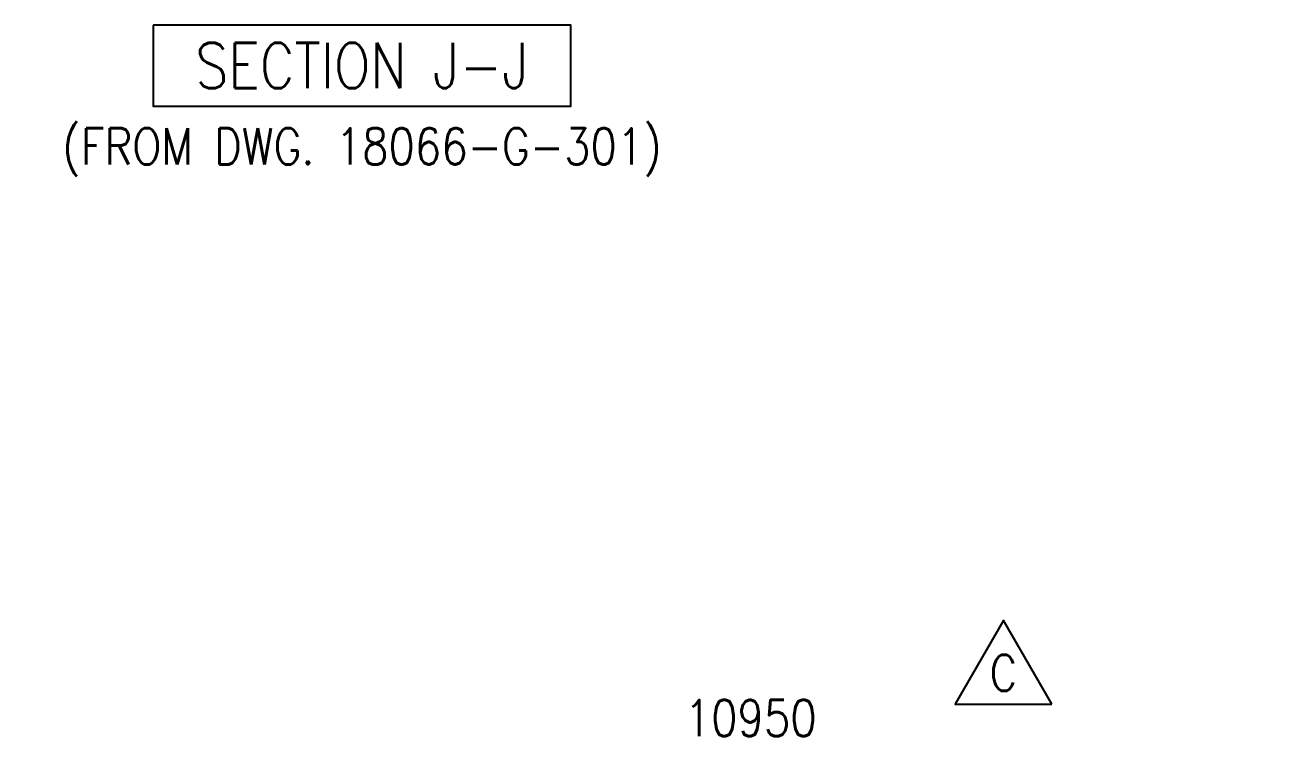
# Model space of a CAD drawing. Extents: x 0 to 68580, y 0 to 45720.
# Drawn here: x 37735 to 46043, y 16572 to 21309 of the extents above; entities that cross this region are included whole.
import ezdxf
from ezdxf.enums import TextEntityAlignment as Align

# ---------------------------------------------------------------- set-up
doc = ezdxf.new("R2010")
doc.units = 0
doc.header["$LTSCALE"] = 40
doc.layers.get('DEFPOINTS').update_dxf_attribs({"linetype": 'CONTINUOUS'})
for name, color, linetype in [('EMS_DIM', 3, 'CONTINUOUS'), ('EMS_REV', 7, 'CONTINUOUS'), ('EMS_TXT', 2, 'CONTINUOUS')]:
    doc.layers.add(name, color=color, linetype=linetype)
doc.styles.add('EMS', font='Romans.shx', dxfattribs={"width": 0.85, "height": 240})
doc.dimstyles.get("Standard").update_dxf_attribs({"dimtxt": 0.125, "dimasz": 0.25, "dimexe": 0.18, "dimexo": 0.0625, "dimgap": 0.09, "dimtad": 0, "dimtih": 1, "dimtoh": 1, "dimzin": 12, "dimcen": 0.09, "dimclrd": 160, "dimclre": 160, "dimclrt": 200, "dimazin": 3, "dimtfac": 1, "dimtofl": 0, "dimtmove": 0, "dimatfit": 3})

# ---------------------------------------------------------------- blocks, each defined once
blk = doc.blocks.new('*U295')
at = {"layer": 'EMS_DIM', "color": 0, "style": 'EMS', "width": 0.85}
blk.add_text('10950', height=240, dxfattribs=at).set_placement((42102.2, 16603.1))
blk = doc.blocks.new('*D90')
at = {"layer": 'DEFPOINTS', "color": 0}
for p in [(37127.4, 16490.6), (37127.4, 15677.6), (48077.6, 15583)]:
    blk.add_point(p, dxfattribs=at)
at = {"layer": 'EMS_DIM', "color": 0}
for p, q in [((37127.4, 15865.1), (37127.4, 16603.1)), ((48077.6, 15770.5), (48077.6, 16603.1)), ((47837.6, 16490.6), (37367.4, 16490.6))]:
    blk.add_line(p, q, dxfattribs=at)
for points in [[(37367.4, 16530.6), (37367.4, 16450.6), (37127.4, 16490.6)], [(47837.6, 16530.6), (47837.6, 16450.6), (48077.6, 16490.6)]]:
    blk.add_solid(points, dxfattribs=at)
at = {"layer": 'EMS_REV'}
blk.add_blockref('*U295', (0, 0), dxfattribs=at)
blk = doc.blocks.new('EMS_REVSYMM')
at = {"layer": 'EMS_REV', "color": 2}
blk.add_lwpolyline([(5.33, 0), (0, 9.23), (-5.33, 0)], close=True, dxfattribs=at)
at = {"layer": 'EMS_REV', "style": 'EMS', "width": 0.85}
blk.add_attdef('RV', text='', height=3.97, dxfattribs=at).set_placement((0, 3.46), align=Align.MIDDLE)

msp = doc.modelspace()

# ---------------------------------------------------------------- linework, layer by layer
at = {"layer": 'EMS_TXT'}
msp.add_lwpolyline([(38582.722, 21308.852), (38582.722, 20773.071), (41348.752, 20773.071), (41348.752, 21308.852)], close=True, dxfattribs=at)

# ---------------------------------------------------------------- block references
at = {"layer": 'EMS_REV', "xscale": 60, "yscale": 60, "zscale": 60}
msp.add_blockref('EMS_REVSYMM', (44212.717, 16814.138), dxfattribs=at).add_auto_attribs({'RV': 'C'})

# ---------------------------------------------------------------- texts
at = {"layer": 'EMS_TXT', "color": 7, "style": 'EMS', "width": 0.85}
msp.add_text('SECTION J-J', height=300, dxfattribs=at).set_placement((39965.737, 21040.962), align=Align.MIDDLE_CENTER)
at = {"layer": 'EMS_TXT', "color": 3, "style": 'EMS', "width": 0.85}
msp.add_text('(FROM DWG. 18066-G-301)', height=240, dxfattribs=at).set_placement((39965.737, 20386.729), align=Align.CENTER)

# ---------------------------------------------------------------- dimensions: what is measured, and where the dimension line sits
at = {"layer": 'EMS_DIM'}
dim = msp.add_linear_dim(base=(37127.437, 16490.636), p1=(48077.598, 15583.032), p2=(37127.437, 15677.569), dimstyle='Standard', dxfattribs=at)
dim.commit()
dim.dimension.update_dxf_attribs({"geometry": '*D90', "text_midpoint": (42602.517, 16723.136)})

doc.saveas('drawing.dxf')
